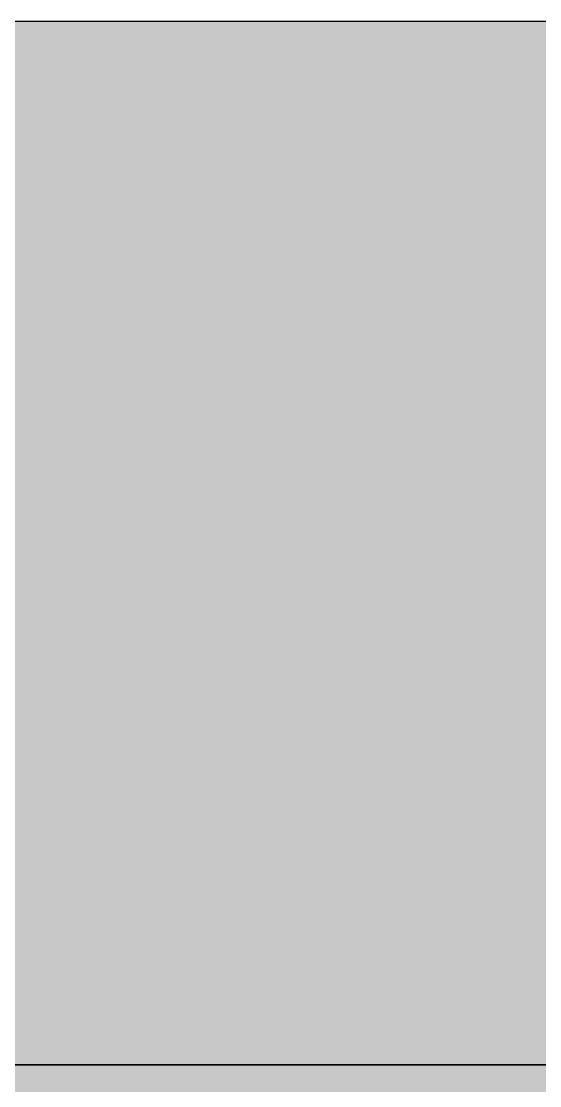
# Model space of a CAD drawing. Extents: x 0 to 1501, y 0 to 1747.
# Drawn here: x 264.6 to 297.5, y 1679.7 to 1747 of the extents above; entities that cross this region are included whole.
import ezdxf

# ---------------------------------------------------------------- set-up
doc = ezdxf.new("R2010")
doc.units = 0

msp = doc.modelspace()

# ---------------------------------------------------------------- hatches: boundary and pattern name
at = {"true_color": 0xf8f9fa}
msp.add_hatch(color=256, dxfattribs=at).paths.add_polyline_path([(0, 1747), (1280, 1747), (1280, 1027), (0, 1027)], flags=0)
at = {"true_color": 0xffffff}
for points in [[(0, 1747), (1280, 1747), (1280, 1681), (0, 1681)], [(0, 1681), (1280, 1681), (1280, -0.031), (0, -0.031)]]:
    msp.add_hatch(color=256, dxfattribs=at).paths.add_polyline_path(points, flags=0)

# ---------------------------------------------------------------- linework, layer by layer
at = {"true_color": 0xf8f9fa}
msp.add_lwpolyline([(0, 1747), (1280, 1747), (1280, 1027), (0, 1027)], close=True, dxfattribs=at)
at = {"true_color": 0xffffff}
for points in [[(0, 1747), (1280, 1747), (1280, 1681), (0, 1681)], [(0, 1681), (1280, 1681), (1280, -0.031), (0, -0.031)]]:
    msp.add_lwpolyline(points, close=True, dxfattribs=at)

doc.saveas('drawing.dxf')
